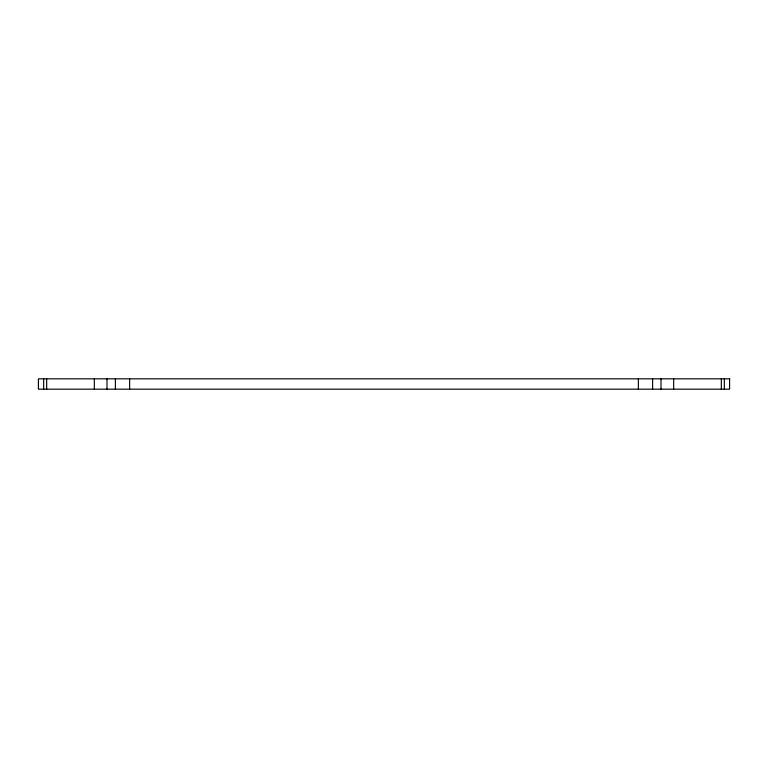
<?xml version="1.0" encoding="UTF-8"?>
<svg xmlns="http://www.w3.org/2000/svg" width="768" height="768" viewBox="0 0 768 768"><rect width="100%" height="100%" fill="white"/><g stroke="black" fill="none" stroke-linecap="round" stroke-linejoin="round"><path stroke-width="1.15" d="M724.32 378.826L724.32 389.174M721.325 378.826L721.325 389.174M673.68 378.826L673.68 389.174M661.008 378.826L661.008 389.174M652.618 378.826L652.618 389.174M638.362 378.826L638.362 389.174M129.638 378.826L129.638 389.174M115.382 378.826L115.382 389.174M106.992 378.826L106.992 389.174M94.32 378.826L94.32 389.174M46.675 378.826L46.675 389.174M43.68 378.826L43.68 389.174M729.6 378.826L38.4 378.826L38.4 389.174L729.6 389.174L729.6 378.826"/></g></svg>
